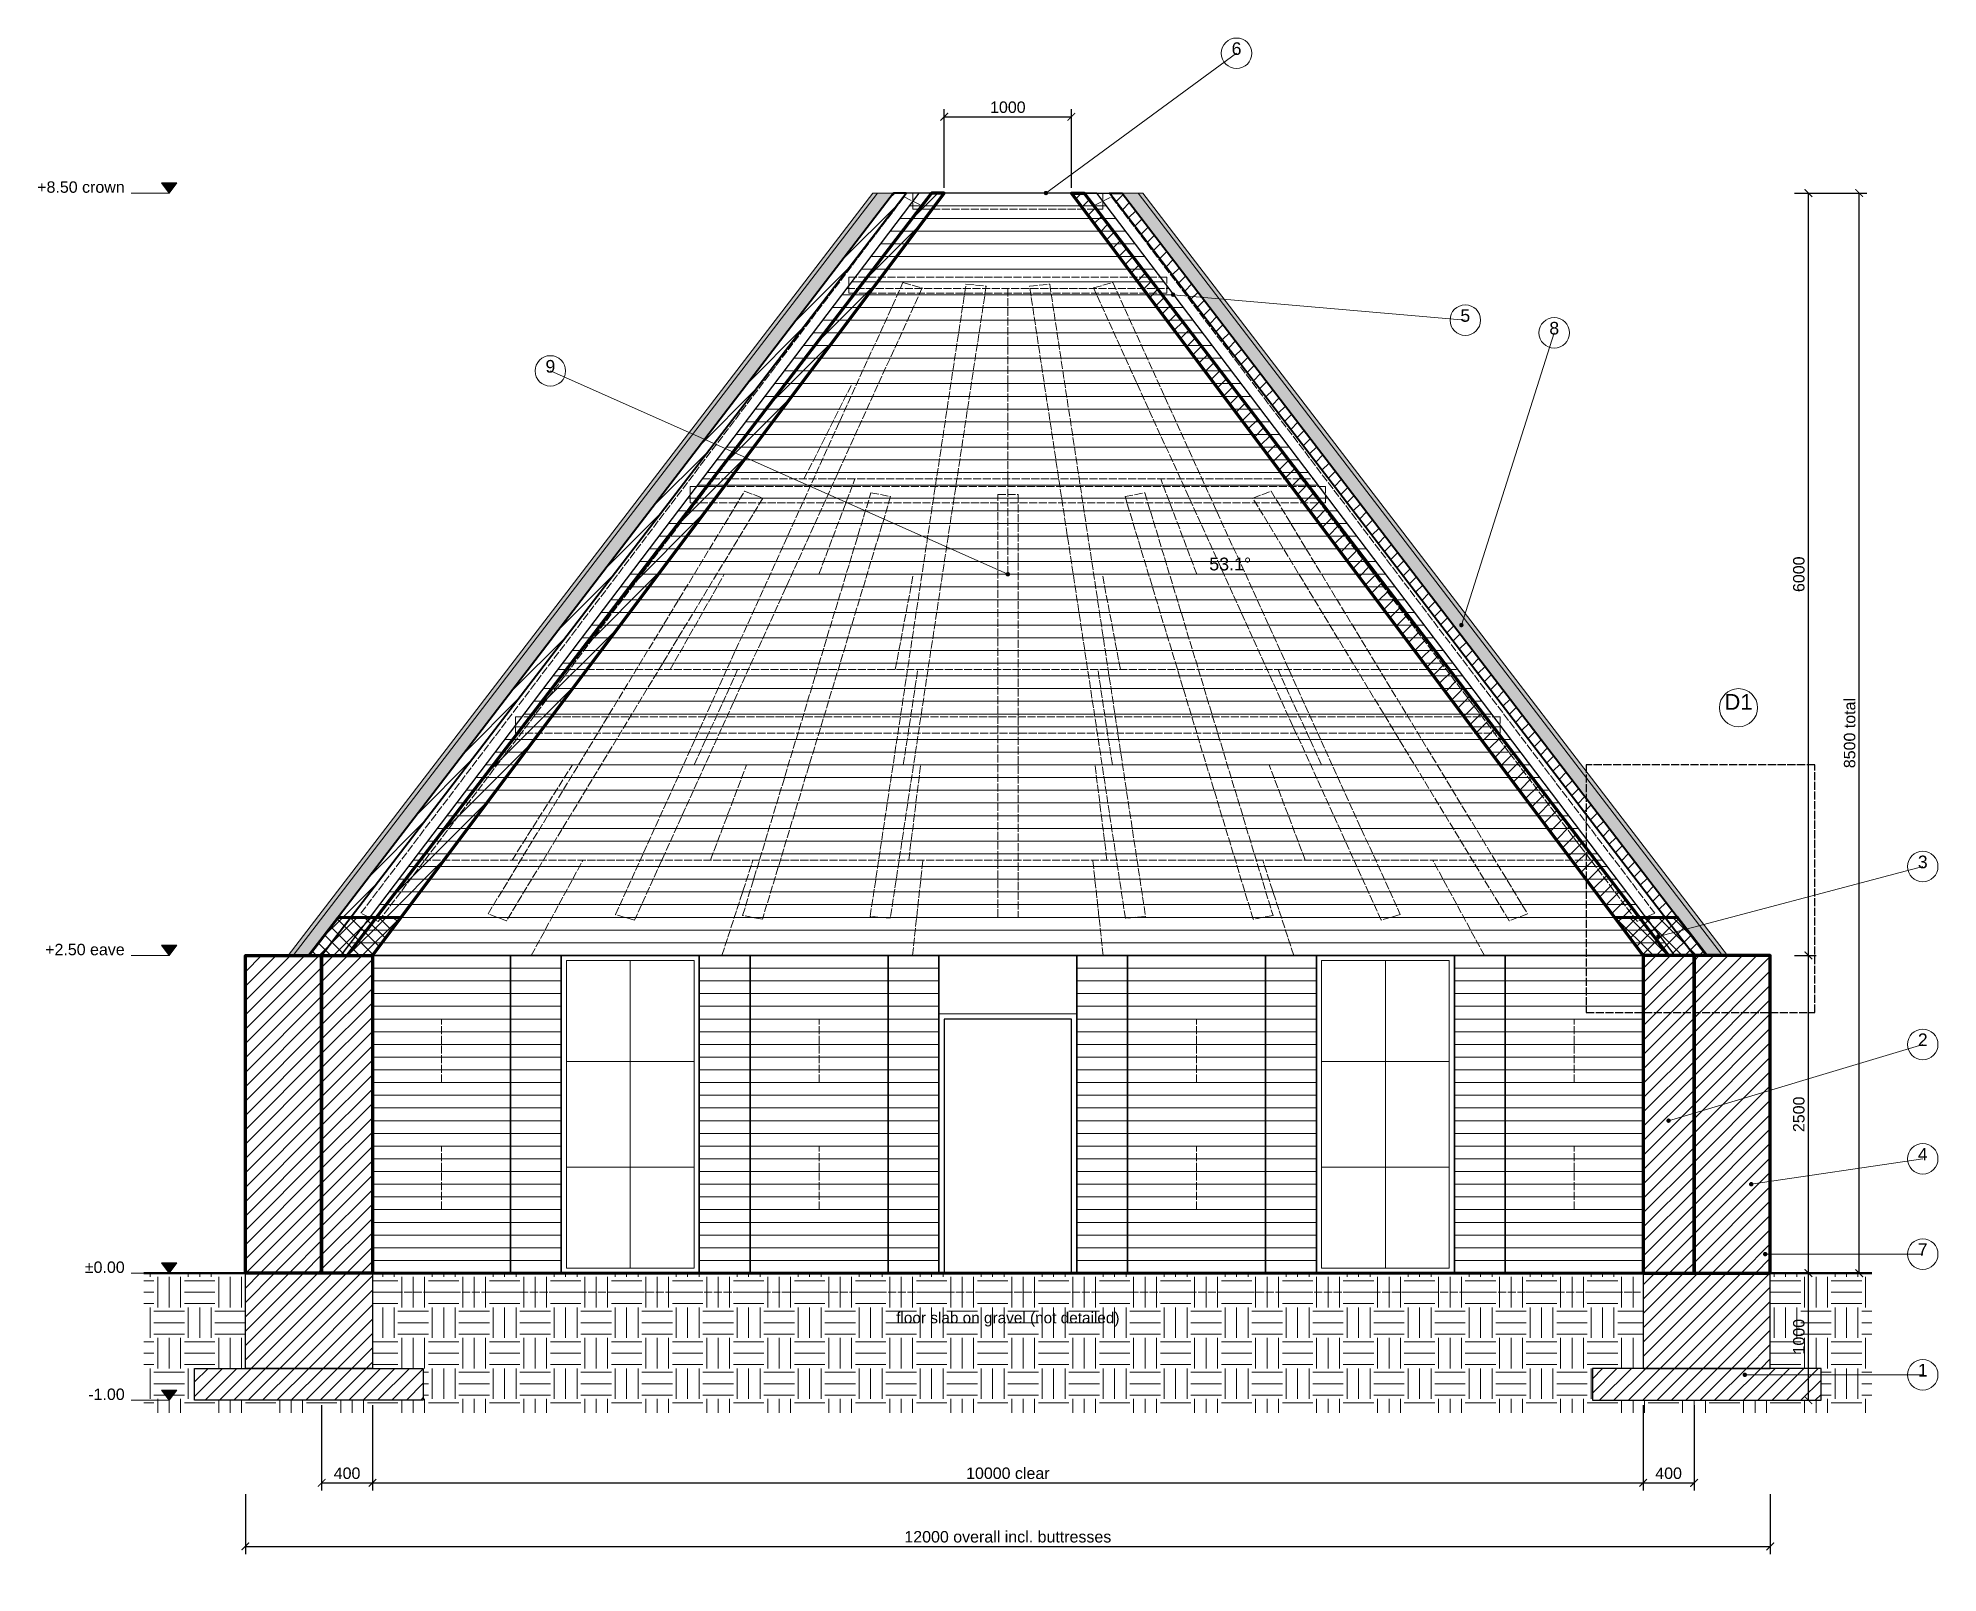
# Model space of a CAD drawing. Header units: millimetres. Extents: x -7632 to 7320, y -2360 to 9720.
import ezdxf
from ezdxf.enums import TextEntityAlignment as Align

# ---------------------------------------------------------------- set-up
doc = ezdxf.new("R2010")
doc.units = ezdxf.units.MM
doc.linetypes.add('DASHED', pattern=[1.524, 1.27, -0.254])
for name, color, linetype, lineweight in [('ANNOTATION', 4, 'CONTINUOUS', 18), ('BACKGROUND', 9, 'CONTINUOUS', 13), ('CLADDING', 7, 'Continuous', 9), ('DIMS', 3, 'CONTINUOUS', 18), ('HATCH-CAST', 7, 'CONTINUOUS', 9), ('HATCH-EARTH', 8, 'CONTINUOUS', 9), ('HATCH-INSULATION', 7, 'Continuous', 9), ('HATCH-PRINTED', 7, 'CONTINUOUS', 9), ('HIDDEN-AXIS', 8, 'DASHED', 18), ('LINES', 7, 'CONTINUOUS', 25), ('OUTLINE-CUT', 7, 'CONTINUOUS', 50), ('OUTLINE-FINE', 7, 'CONTINUOUS', 25), ('PRINT-LAYERS', 7, 'CONTINUOUS', 9), ('TEXT', 7, 'CONTINUOUS', 18)]:
    doc.layers.add(name, color=color, linetype=linetype, lineweight=lineweight)
doc.styles.get("Standard").update_dxf_attribs({"font": 'arial.ttf'})
doc.dimstyles.new('PYR-1-50', dxfattribs={"dimscale": 50, "dimtxt": 1.8, "dimasz": 1.2, "dimexe": 1.2, "dimexo": 0.8, "dimgap": 0.6, "dimtad": 1, "dimdec": 0, "dimtxsty": 'Standard', "dimblk": 'ARCHTICK', "dimcen": 2.5, "dimclrd": 3, "dimclre": 3, "dimclrt": 7, "dimazin": 3, "dimtfac": 1, "dimtmove": 0, "dimatfit": 3})

# ---------------------------------------------------------------- blocks, each defined once
blk = doc.blocks.new('_ARCHTICK')
at = {"color": 0, "linetype": 'BYBLOCK', "const_width": 0.15}
blk.add_lwpolyline([(-0.5, -0.5), (0.5, 0.5)], dxfattribs=at)

msp = doc.modelspace()

# ---------------------------------------------------------------- hatches: boundary and pattern name
at = {"layer": 'ANNOTATION', "ltscale": 50}
h = msp.add_hatch(color=7, dxfattribs=at)
h.dxf.hatch_style = 1
h.paths.add_polyline_path([(-6600, 8500), (-6540, 8580), (-6660, 8580)])
h = msp.add_hatch(color=7, dxfattribs=at)
h.dxf.hatch_style = 1
edge = h.paths.add_edge_path()
edge.add_arc((300, 8500), 17.5, 0, 360)
h = msp.add_hatch(color=7, dxfattribs=at)
h.dxf.hatch_style = 1
edge = h.paths.add_edge_path()
edge.add_arc((1300, 7700), 17.5, 0, 360)
h = msp.add_hatch(color=7, dxfattribs=at)
h.dxf.hatch_style = 1
edge = h.paths.add_edge_path()
edge.add_arc((0, 5500), 17.5, 0, 360)
h = msp.add_hatch(color=7, dxfattribs=at)
h.dxf.hatch_style = 1
edge = h.paths.add_edge_path()
edge.add_arc((3569.2, 5100), 17.5, 0, 360)
h = msp.add_hatch(color=7, dxfattribs=at)
h.dxf.hatch_style = 1
h.paths.add_polyline_path([(-6600, 2500), (-6540, 2580), (-6660, 2580)])
h = msp.add_hatch(color=7, dxfattribs=at)
h.dxf.hatch_style = 1
edge = h.paths.add_edge_path()
edge.add_arc((5120, 2650), 17.5, 0, 360)
h = msp.add_hatch(color=7, dxfattribs=at)
h.dxf.hatch_style = 1
edge = h.paths.add_edge_path()
edge.add_arc((5200, 1200), 17.5, 0, 360)
h = msp.add_hatch(color=7, dxfattribs=at)
h.dxf.hatch_style = 1
edge = h.paths.add_edge_path()
edge.add_arc((5850, 700), 17.5, 0, 360)
h = msp.add_hatch(color=7, dxfattribs=at)
h.dxf.hatch_style = 1
edge = h.paths.add_edge_path()
edge.add_arc((5960, 150), 17.5, 0, 360)
h = msp.add_hatch(color=7, dxfattribs=at)
h.dxf.hatch_style = 1
h.paths.add_polyline_path([(-6600, 0), (-6540, 80), (-6660, 80)])
h = msp.add_hatch(color=7, dxfattribs=at)
h.dxf.hatch_style = 1
edge = h.paths.add_edge_path()
edge.add_arc((5800, -800), 17.5, 0, 360)
h = msp.add_hatch(color=7, dxfattribs=at)
h.dxf.hatch_style = 1
h.paths.add_polyline_path([(-6600, -1000), (-6540, -920), (-6660, -920)])
at = {"layer": 'CLADDING', "ltscale": 50}
h = msp.add_hatch(color=7, dxfattribs=at)
h.dxf.hatch_style = 1
h.paths.add_polyline_path([(-5625, 2500), (-5662.5, 2500), (-1062.5, 8500), (-1025, 8500)])
h = msp.add_hatch(color=7, dxfattribs=at)
h.dxf.hatch_style = 1
h.paths.add_polyline_path([(5662.5, 2500), (5625, 2500), (1025, 8500), (1062.5, 8500)])
at = {"layer": 'HATCH-CAST', "ltscale": 50}
h = msp.add_hatch(dxfattribs=at)
h.set_pattern_fill('ANSI37', scale=25.197)
h.paths.add_polyline_path([(-4775, 2800), (-5000, 2500), (-5500, 2500), (-5270, 2800)])
h = msp.add_hatch(dxfattribs=at)
h.set_pattern_fill('ANSI37', scale=25.197)
h.paths.add_polyline_path([(5270, 2800), (5500, 2500), (5000, 2500), (4775, 2800)])
at = {"layer": 'HATCH-EARTH', "ltscale": 50}
h = msp.add_hatch(dxfattribs=at)
h.set_pattern_fill('EARTH', scale=37.795)
h.paths.add_polyline_path([(-6400, -1000), (-4600, -1000), (-4600, -750), (-5000, -750), (-5000, 0), (-3914.3, 0), (-3514.3, 0), (-2428.6, 0), (-2028.6, 0), (-942.9, 0), (-542.9, 0), (-500, 0), (500, 0), (542.9, 0), (942.9, 0), (2028.6, 0), (2428.6, 0), (3514.3, 0), (3914.3, 0), (5000, 0), (5000, -750), (4600, -750), (4600, -1000), (6400, -1000), (6400, -750), (6000, -750), (6000, 0), (6800, 0), (6800, -1100), (-6800, -1100), (-6800, 0), (-6000, 0), (-6000, -750), (-6400, -750)])
at = {"layer": 'HATCH-INSULATION', "ltscale": 50}
h = msp.add_hatch(dxfattribs=at)
h.set_pattern_fill('DOTS', scale=23.62205)
h.paths.add_polyline_path([(-5270, 2800), (-5500, 2500), (-5625, 2500), (-1025, 8500), (-900, 8500)])
h = msp.add_hatch(dxfattribs=at)
h.set_pattern_fill('DOTS', scale=23.62205)
h.paths.add_polyline_path([(5270, 2800), (900, 8500), (1025, 8500), (5625, 2500), (5500, 2500)])
at = {"layer": 'HATCH-PRINTED', "ltscale": 50}
h = msp.add_hatch(dxfattribs=at)
h.set_pattern_fill('ANSI31', scale=25.197)
h.paths.add_polyline_path([(-800, 8500), (-5170, 2800), (-5270, 2800), (-900, 8500)])
h = msp.add_hatch(dxfattribs=at)
h.set_pattern_fill('ANSI31', scale=25.197)
h.paths.add_polyline_path([(-4970, 2800), (-600, 8500), (-500, 8500), (-4775, 2800)])
h = msp.add_hatch(dxfattribs=at)
h.set_pattern_fill('ANSI31', scale=25.197)
h.paths.add_polyline_path([(4970, 2800), (4775, 2800), (500, 8500), (600, 8500)])
h = msp.add_hatch(dxfattribs=at)
h.set_pattern_fill('ANSI31', scale=25.197)
h.paths.add_polyline_path([(5170, 2800), (800, 8500), (900, 8500), (5270, 2800)])
h = msp.add_hatch(dxfattribs=at)
h.set_pattern_fill('ANSI31', scale=25.197)
h.paths.add_polyline_path([(-6000, 0), (-6000, 2500), (-5625, 2500), (-5500, 2500), (-5400, 2500), (-5400, 0)])
h = msp.add_hatch(dxfattribs=at)
h.set_pattern_fill('ANSI31', scale=25.197)
h.paths.add_polyline_path([(-5000, 0), (-5400, 0), (-5400, 2500), (-5200, 2500), (-5000, 2500)])
h = msp.add_hatch(dxfattribs=at)
h.set_pattern_fill('ANSI31', scale=25.197)
h.paths.add_polyline_path([(5000, 0), (5000, 2500), (5200, 2500), (5400, 2500), (5400, 0)])
h = msp.add_hatch(dxfattribs=at)
h.set_pattern_fill('ANSI31', scale=25.197)
h.paths.add_polyline_path([(6000, 0), (5400, 0), (5400, 2500), (5500, 2500), (5625, 2500), (6000, 2500)])
h = msp.add_hatch(dxfattribs=at)
h.set_pattern_fill('ANSI31', scale=25.197)
h.paths.add_polyline_path([(-6000, -750), (-6000, 0), (-5400, 0), (-5000, 0), (-5000, -750)])
h = msp.add_hatch(dxfattribs=at)
h.set_pattern_fill('ANSI31', scale=25.197)
h.paths.add_polyline_path([(6000, -750), (5000, -750), (5000, 0), (5400, 0), (6000, 0)])
h = msp.add_hatch(dxfattribs=at)
h.set_pattern_fill('ANSI31', scale=25.197)
h.paths.add_polyline_path([(-6000, -750), (-5000, -750), (-4600, -750), (-4600, -1000), (-6400, -1000), (-6400, -750)])
h = msp.add_hatch(dxfattribs=at)
h.set_pattern_fill('ANSI31', scale=25.197)
h.paths.add_polyline_path([(6000, -750), (6400, -750), (6400, -1000), (4600, -1000), (4600, -750), (5000, -750)])

# ---------------------------------------------------------------- linework, layer by layer
at = {"layer": 'ANNOTATION', "lineweight": 20, "ltscale": 50}
for points in [[(1800, 9600), (300, 8500)], [(-6600, 8500), (-6900, 8500)], [(3600, 7500), (1300, 7700)], [(4300, 7400), (3569.2, 5100)], [(-3600, 7100), (0, 5500)], [(7200, 3200), (5120, 2650)], [(-6600, 2500), (-6900, 2500)], [(7200, 1800), (5200, 1200)], [(7200, 900), (5850, 700)], [(7200, 150), (5960, 150)], [(-6600, 0), (-6900, 0)], [(7200, -800), (5800, -800)], [(-6600, -1000), (-6900, -1000)]]:
    msp.add_lwpolyline(points, dxfattribs=at)
at = {"layer": 'ANNOTATION', "lineweight": 9, "ltscale": 50}
for points in [[(-6600, 8500), (-6540, 8580), (-6660, 8580)], [(-6600, 2500), (-6540, 2580), (-6660, 2580)], [(-6600, 0), (-6540, 80), (-6660, 80)], [(-6600, -1000), (-6540, -920), (-6660, -920)]]:
    msp.add_lwpolyline(points, close=True, dxfattribs=at)
at = {"layer": 'ANNOTATION', "lineweight": 18, "ltscale": 50}
for centre, radius in [((1800, 9600), 120), ((3600, 7500), 120), ((4300, 7400), 120), ((-3600, 7100), 120), ((5750, 4450), 150), ((7200, 3200), 120), ((7200, 1800), 120), ((7200, 900), 120), ((7200, 150), 120), ((7200, -800), 120)]:
    msp.add_circle(centre, radius, dxfattribs=at)
at = {"layer": 'BACKGROUND', "lineweight": 20, "ltscale": 50}
for points in [[(-2971.4, 40), (-2971.4, 2460)], [(2971.4, 40), (2971.4, 2460)]]:
    msp.add_lwpolyline(points, dxfattribs=at)
at = {"layer": 'BACKGROUND', "lineweight": 15, "ltscale": 50}
for points in [[(-3474.3, 1666.7), (-2468.6, 1666.7)], [(2468.6, 1666.7), (3474.3, 1666.7)], [(-3474.3, 833.3), (-2468.6, 833.3)], [(2468.6, 833.3), (3474.3, 833.3)]]:
    msp.add_lwpolyline(points, dxfattribs=at)
at = {"layer": 'HIDDEN-AXIS', "linetype": 'DASHED', "lineweight": 20, "ltscale": 50}
for points in [[(-5091, 2833), (-817, 8469), (-680.1, 8403), (-4954, 2767), (-5091, 2833)], [(-748.5, 8372), (748.5, 8372), (748.5, 8500), (-748.5, 8500), (-748.5, 8372)], [(4954, 2767), (680.1, 8403), (817, 8469), (5091, 2833), (4954, 2767)], [(-3088.7, 2821.7), (-825.2, 7796.5), (-674.8, 7753), (-2938.3, 2778.3), (-3088.7, 2821.7)], [(-1250, 7710.7), (1250, 7710.7), (1250, 7838.7), (-1250, 7838.7), (-1250, 7710.7)], [(-1083.9, 2807.6), (-329.4, 7782.4), (-170.6, 7767.1), (-925.1, 2792.4), (-1083.9, 2807.6)], [(925.1, 2792.4), (170.6, 7767.1), (329.4, 7782.4), (1083.9, 2807.6), (925.1, 2792.4)], [(2938.3, 2778.3), (674.8, 7753), (825.2, 7796.5), (3088.7, 2821.7), (2938.3, 2778.3)], [(-4090, 2827.7), (-2072, 6154.1), (-1928, 6098.6), (-3946, 2772.3), (-4090, 2827.7)], [(-2500, 6062.4), (2500, 6062.4), (2500, 6190.4), (-2500, 6190.4), (-2500, 6062.4)], [(-2086.8, 2815), (-1077.8, 6141.3), (-922.2, 6111.4), (-1931.2, 2785), (-2086.8, 2815)], [(1931.2, 2785), (922.2, 6111.4), (1077.8, 6141.3), (2086.8, 2815), (1931.2, 2785)], [(3946, 2772.3), (1928, 6098.6), (2072, 6154.1), (4090, 2827.7), (3946, 2772.3)], [(-80, 2800), (-80, 6126.4), (80, 6126.4), (80, 2800), (-80, 2800)], [(-3875, 4249.2), (3875, 4249.2), (3875, 4377.2), (-3875, 4377.2), (-3875, 4249.2)], [(-5250, 2500), (5250, 2500), (5022.5, 2800), (-5022.5, 2800), (-5250, 2500)], [(-4980, -150), (4980, -150)]]:
    msp.add_lwpolyline(points, dxfattribs=at)
at = {"layer": 'HIDDEN-AXIS', "linetype": 'DASHED', "lineweight": 9, "ltscale": 50}
for points in [[(-1268.8, 7750), (1268.8, 7750)], [(0, 7000), (0, 7750)], [(-1837.5, 7000), (1837.5, 7000)], [(-1604.2, 6250), (-1225, 7000)], [(0, 6250), (0, 7000)], [(-2406.2, 6250), (2406.2, 6250)], [(-1487.5, 5500), (-1203.1, 6250)], [(0, 5500), (0, 6250)], [(1487.5, 5500), (1203.1, 6250)], [(-2975, 5500), (2975, 5500)], [(-2657.8, 4750), (-2231.2, 5500)], [(-885.9, 4750), (-743.8, 5500)], [(885.9, 4750), (743.8, 5500)], [(-3543.8, 4750), (3543.8, 4750)], [(-2467.5, 4000), (-2126.2, 4750)], [(-822.5, 4000), (-708.7, 4750)], [(822.5, 4000), (708.7, 4750)], [(2467.5, 4000), (2126.3, 4750)], [(-4112.5, 4000), (4112.5, 4000)], [(-3901, 3250), (-3427.1, 4000)], [(-2340.6, 3250), (-2056.2, 4000)], [(-780.2, 3250), (-685.4, 4000)], [(780.2, 3250), (685.4, 4000)], [(2340.6, 3250), (2056.2, 4000)], [(-4681.2, 3250), (4681.2, 3250)], [(-3750, 2500), (-3343.8, 3250)], [(-2250, 2500), (-2006.3, 3250)], [(-750, 2500), (-668.8, 3250)], [(750, 2500), (668.7, 3250)], [(2250, 2500), (2006.3, 3250)], [(3750, 2500), (3343.7, 3250)], [(-5000, 2000), (-3914.3, 2000)], [(-4457.1, 1500), (-4457.1, 2000)], [(-2028.6, 2000), (-942.9, 2000)], [(-1485.7, 1500), (-1485.7, 2000)], [(942.9, 2000), (2028.6, 2000)], [(1485.7, 1500), (1485.7, 2000)], [(3914.3, 2000), (5000, 2000)], [(4457.1, 1500), (4457.1, 2000)], [(-5000, 1500), (-3914.3, 1500)], [(-2028.6, 1500), (-942.9, 1500)], [(942.9, 1500), (2028.6, 1500)], [(3914.3, 1500), (5000, 1500)], [(-5000, 1000), (-3914.3, 1000)], [(-4457.1, 500), (-4457.1, 1000)], [(-2028.6, 1000), (-942.9, 1000)], [(-1485.7, 500), (-1485.7, 1000)], [(942.9, 1000), (2028.6, 1000)], [(1485.7, 500), (1485.7, 1000)], [(3914.3, 1000), (5000, 1000)], [(4457.1, 500), (4457.1, 1000)], [(-5000, 500), (-3914.3, 500)], [(-2028.6, 500), (-942.9, 500)], [(942.9, 500), (2028.6, 500)], [(3914.3, 500), (5000, 500)]]:
    msp.add_lwpolyline(points, dxfattribs=at)
at = {"layer": 'HIDDEN-AXIS', "linetype": 'DASHED', "lineweight": 25, "ltscale": 50}
msp.add_lwpolyline([(4550, 2050), (6350, 2050), (6350, 4000), (4550, 4000), (4550, 2050)], dxfattribs=at)
at = {"layer": 'LINES', "lineweight": 0, "ltscale": 50}
msp.add_lwpolyline([(5000, 2500), (500, 8500)], dxfattribs=at)
at = {"layer": 'LINES', "lineweight": 25, "ltscale": 50}
for points in [[(-5000, 2500), (-5500, 2500)], [(5000, 2500), (5500, 2500)]]:
    msp.add_lwpolyline(points, dxfattribs=at)
at = {"layer": 'LINES', "lineweight": 60, "ltscale": 50}
for points in [[(-5000, 0), (-5000, 2500)], [(5000, 0), (5000, 2500)], [(-5000, 0), (5000, 0)]]:
    msp.add_lwpolyline(points, dxfattribs=at)
at = {"layer": 'LINES', "lineweight": 50, "ltscale": 50}
msp.add_lwpolyline([(-6800, 0), (6800, 0)], dxfattribs=at)
at = {"layer": 'OUTLINE-CUT', "lineweight": 40, "ltscale": 50}
for points in [[(-5400, 2500), (-800, 8500), (-900, 8500), (-5500, 2500)], [(5400, 2500), (800, 8500), (900, 8500), (5500, 2500)]]:
    msp.add_lwpolyline(points, close=True, dxfattribs=at)
at = {"layer": 'OUTLINE-CUT', "lineweight": 70, "ltscale": 50}
for points in [[(-5000, 2500), (-500, 8500), (-600, 8500), (-5200, 2500)], [(5000, 2500), (500, 8500), (600, 8500), (5200, 2500)], [(-5400, 0), (-6000, 0), (-6000, 2500), (-5400, 2500)], [(-5000, 0), (-5400, 0), (-5400, 2500), (-5000, 2500)], [(5000, 0), (5400, 0), (5400, 2500), (5000, 2500)], [(5400, 0), (6000, 0), (6000, 2500), (5400, 2500)]]:
    msp.add_lwpolyline(points, close=True, dxfattribs=at)
at = {"layer": 'OUTLINE-CUT', "lineweight": 60, "ltscale": 50}
for points in [[(-5000, 2500), (-4775, 2800), (-5270, 2800), (-5500, 2500)], [(5000, 2500), (4775, 2800), (5270, 2800), (5500, 2500)]]:
    msp.add_lwpolyline(points, close=True, dxfattribs=at)
at = {"layer": 'OUTLINE-FINE', "lineweight": 20, "ltscale": 50}
for points in [[(-5625, 2500), (-1025, 8500), (-1062.5, 8500), (-5662.5, 2500)], [(5625, 2500), (1025, 8500), (1062.5, 8500), (5662.5, 2500)]]:
    msp.add_lwpolyline(points, close=True, dxfattribs=at)
at = {"layer": 'OUTLINE-FINE', "lineweight": 9, "ltscale": 50}
for points in [[(-5500, 2500), (-900, 8500), (-1025, 8500), (-5625, 2500)], [(5500, 2500), (900, 8500), (1025, 8500), (5625, 2500)]]:
    msp.add_lwpolyline(points, close=True, dxfattribs=at)
at = {"layer": 'OUTLINE-FINE', "lineweight": 25, "ltscale": 50}
for points in [[(-5200, 2500), (-600, 8500), (-800, 8500), (-5400, 2500)], [(5200, 2500), (600, 8500), (800, 8500), (5400, 2500)]]:
    msp.add_lwpolyline(points, close=True, dxfattribs=at)
at = {"layer": 'OUTLINE-FINE', "lineweight": 30, "ltscale": 50}
for points in [[(-5250, 2500), (5250, 2500), (700, 8500), (-700, 8500)], [(-5000, 0), (5000, 0), (5000, 2500), (-5000, 2500)], [(-500, 0), (500, 0), (500, 2000), (-500, 2000)], [(-5000, -750), (-6000, -750), (-6000, 0), (-5000, 0)], [(5000, -750), (6000, -750), (6000, 0), (5000, 0)], [(-4600, -1000), (-6400, -1000), (-6400, -750), (-4600, -750)], [(4600, -1000), (6400, -1000), (6400, -750), (4600, -750)]]:
    msp.add_lwpolyline(points, close=True, dxfattribs=at)
at = {"layer": 'OUTLINE-FINE', "lineweight": 35, "ltscale": 50}
for points in [[(-3914.3, 0), (-3514.3, 0), (-3514.3, 2500), (-3914.3, 2500)], [(-3514.3, 0), (-2428.6, 0), (-2428.6, 2500), (-3514.3, 2500)], [(-2428.6, 0), (-2028.6, 0), (-2028.6, 2500), (-2428.6, 2500)], [(-942.9, 0), (-542.9, 0), (-542.9, 2500), (-942.9, 2500)], [(542.9, 0), (942.9, 0), (942.9, 2500), (542.9, 2500)], [(2028.6, 0), (2428.6, 0), (2428.6, 2500), (2028.6, 2500)], [(2428.6, 0), (3514.3, 0), (3514.3, 2500), (2428.6, 2500)], [(3514.3, 0), (3914.3, 0), (3914.3, 2500), (3514.3, 2500)]]:
    msp.add_lwpolyline(points, close=True, dxfattribs=at)
at = {"layer": 'OUTLINE-FINE', "lineweight": 15, "ltscale": 50}
for points in [[(-3474.3, 40), (-2468.6, 40), (-2468.6, 2460), (-3474.3, 2460)], [(2468.6, 40), (3474.3, 40), (3474.3, 2460), (2468.6, 2460)], [(-540, 0), (540, 0), (540, 2040), (-540, 2040)]]:
    msp.add_lwpolyline(points, close=True, dxfattribs=at)
at = {"layer": 'PRINT-LAYERS', "lineweight": 5, "ltscale": 50}
for points in [[(-775.8, 8400), (775.8, 8400)], [(-851.7, 8300), (851.7, 8300)], [(-1003.3, 8100), (1003.3, 8100)], [(-927.5, 8200), (927.5, 8200)], [(-1079.2, 8000), (1079.2, 8000)], [(-1230.8, 7800), (1230.8, 7800)], [(-1155, 7900), (1155, 7900)], [(-1306.7, 7700), (1306.7, 7700)], [(-1458.3, 7500), (1458.3, 7500)], [(-1382.5, 7600), (1382.5, 7600)], [(-1534.2, 7400), (1534.2, 7400)], [(-1685.8, 7200), (1685.8, 7200)], [(-1610, 7300), (1610, 7300)], [(-1761.7, 7100), (1761.7, 7100)], [(-1913.3, 6900), (1913.3, 6900)], [(-1837.5, 7000), (1837.5, 7000)], [(-1989.2, 6800), (1989.2, 6800)], [(-2140.8, 6600), (2140.8, 6600)], [(-2065, 6700), (2065, 6700)], [(-2216.7, 6500), (2216.7, 6500)], [(-2368.3, 6300), (2368.3, 6300)], [(-2292.5, 6400), (2292.5, 6400)], [(-2444.2, 6200), (2444.2, 6200)], [(-2595.8, 6000), (2595.8, 6000)], [(-2520, 6100), (2520, 6100)], [(-2671.7, 5900), (2671.7, 5900)], [(-2823.3, 5700), (2823.3, 5700)], [(-2747.5, 5800), (2747.5, 5800)], [(-2899.2, 5600), (2899.2, 5600)], [(-3050.8, 5400), (3050.8, 5400)], [(-2975, 5500), (2975, 5500)], [(-3126.7, 5300), (3126.7, 5300)], [(-3278.3, 5100), (3278.3, 5100)], [(-3202.5, 5200), (3202.5, 5200)], [(-3354.2, 5000), (3354.2, 5000)], [(-3505.8, 4800), (3505.8, 4800)], [(-3430, 4900), (3430, 4900)], [(-3581.7, 4700), (3581.7, 4700)], [(-3733.3, 4500), (3733.3, 4500)], [(-3657.5, 4600), (3657.5, 4600)], [(-3809.2, 4400), (3809.2, 4400)], [(-3960.8, 4200), (3960.8, 4200)], [(-3885, 4300), (3885, 4300)], [(-4036.7, 4100), (4036.7, 4100)], [(-4188.3, 3900), (4188.3, 3900)], [(-4112.5, 4000), (4112.5, 4000)], [(-4264.2, 3800), (4264.2, 3800)], [(-4415.8, 3600), (4415.8, 3600)], [(-4340, 3700), (4340, 3700)], [(-4491.7, 3500), (4491.7, 3500)], [(-4643.3, 3300), (4643.3, 3300)], [(-4567.5, 3400), (4567.5, 3400)], [(-4719.2, 3200), (4719.2, 3200)], [(-4870.8, 3000), (4870.8, 3000)], [(-4795, 3100), (4795, 3100)], [(-4946.7, 2900), (4946.7, 2900)], [(-5098.3, 2700), (5098.3, 2700)], [(-5022.5, 2800), (5022.5, 2800)], [(-5174.2, 2600), (5174.2, 2600)], [(-5000, 2400), (-3914.3, 2400)], [(-3914.3, 2400), (-3514.3, 2400)], [(-2428.6, 2400), (-2028.6, 2400)], [(-2028.6, 2400), (-942.9, 2400)], [(-942.9, 2400), (-542.9, 2400)], [(542.9, 2400), (942.9, 2400)], [(942.9, 2400), (2028.6, 2400)], [(2028.6, 2400), (2428.6, 2400)], [(3514.3, 2400), (3914.3, 2400)], [(3914.3, 2400), (5000, 2400)], [(-5000, 2300), (-3914.3, 2300)], [(-3914.3, 2300), (-3514.3, 2300)], [(-2428.6, 2300), (-2028.6, 2300)], [(-2028.6, 2300), (-942.9, 2300)], [(-942.9, 2300), (-542.9, 2300)], [(542.9, 2300), (942.9, 2300)], [(942.9, 2300), (2028.6, 2300)], [(2028.6, 2300), (2428.6, 2300)], [(3514.3, 2300), (3914.3, 2300)], [(3914.3, 2300), (5000, 2300)], [(-5000, 2200), (-3914.3, 2200)], [(-5000, 2100), (-3914.3, 2100)], [(-3914.3, 2200), (-3514.3, 2200)], [(-3914.3, 2100), (-3514.3, 2100)], [(-2428.6, 2200), (-2028.6, 2200)], [(-2428.6, 2100), (-2028.6, 2100)], [(-2028.6, 2200), (-942.9, 2200)], [(-2028.6, 2100), (-942.9, 2100)], [(-942.9, 2200), (-542.9, 2200)], [(-942.9, 2100), (-542.9, 2100)], [(542.9, 2200), (942.9, 2200)], [(542.9, 2100), (942.9, 2100)], [(942.9, 2200), (2028.6, 2200)], [(942.9, 2100), (2028.6, 2100)], [(2028.6, 2200), (2428.6, 2200)], [(2028.6, 2100), (2428.6, 2100)], [(3514.3, 2200), (3914.3, 2200)], [(3514.3, 2100), (3914.3, 2100)], [(3914.3, 2200), (5000, 2200)], [(3914.3, 2100), (5000, 2100)], [(-5000, 2000), (-3914.3, 2000)], [(-3914.3, 2000), (-3514.3, 2000)], [(-2428.6, 2000), (-2028.6, 2000)], [(-2028.6, 2000), (-942.9, 2000)], [(-942.9, 2000), (-542.9, 2000)], [(542.9, 2000), (942.9, 2000)], [(942.9, 2000), (2028.6, 2000)], [(2028.6, 2000), (2428.6, 2000)], [(3514.3, 2000), (3914.3, 2000)], [(3914.3, 2000), (5000, 2000)], [(-5000, 1900), (-3914.3, 1900)], [(-5000, 1800), (-3914.3, 1800)], [(-3914.3, 1900), (-3514.3, 1900)], [(-3914.3, 1800), (-3514.3, 1800)], [(-2428.6, 1900), (-2028.6, 1900)], [(-2428.6, 1800), (-2028.6, 1800)], [(-2028.6, 1900), (-942.9, 1900)], [(-2028.6, 1800), (-942.9, 1800)], [(-942.9, 1900), (-542.9, 1900)], [(-942.9, 1800), (-542.9, 1800)], [(542.9, 1900), (942.9, 1900)], [(542.9, 1800), (942.9, 1800)], [(942.9, 1900), (2028.6, 1900)], [(942.9, 1800), (2028.6, 1800)], [(2028.6, 1900), (2428.6, 1900)], [(2028.6, 1800), (2428.6, 1800)], [(3514.3, 1900), (3914.3, 1900)], [(3514.3, 1800), (3914.3, 1800)], [(3914.3, 1900), (5000, 1900)], [(3914.3, 1800), (5000, 1800)], [(-5000, 1700), (-3914.3, 1700)], [(-3914.3, 1700), (-3514.3, 1700)], [(-2428.6, 1700), (-2028.6, 1700)], [(-2028.6, 1700), (-942.9, 1700)], [(-942.9, 1700), (-542.9, 1700)], [(542.9, 1700), (942.9, 1700)], [(942.9, 1700), (2028.6, 1700)], [(2028.6, 1700), (2428.6, 1700)], [(3514.3, 1700), (3914.3, 1700)], [(3914.3, 1700), (5000, 1700)], [(-5000, 1600), (-3914.3, 1600)], [(-5000, 1500), (-3914.3, 1500)], [(-3914.3, 1600), (-3514.3, 1600)], [(-3914.3, 1500), (-3514.3, 1500)], [(-2428.6, 1600), (-2028.6, 1600)], [(-2428.6, 1500), (-2028.6, 1500)], [(-2028.6, 1600), (-942.9, 1600)], [(-2028.6, 1500), (-942.9, 1500)], [(-942.9, 1600), (-542.9, 1600)], [(-942.9, 1500), (-542.9, 1500)], [(542.9, 1600), (942.9, 1600)], [(542.9, 1500), (942.9, 1500)], [(942.9, 1600), (2028.6, 1600)], [(942.9, 1500), (2028.6, 1500)], [(2028.6, 1600), (2428.6, 1600)], [(2028.6, 1500), (2428.6, 1500)], [(3514.3, 1600), (3914.3, 1600)], [(3514.3, 1500), (3914.3, 1500)], [(3914.3, 1600), (5000, 1600)], [(3914.3, 1500), (5000, 1500)], [(-5000, 1400), (-3914.3, 1400)], [(-3914.3, 1400), (-3514.3, 1400)], [(-2428.6, 1400), (-2028.6, 1400)], [(-2028.6, 1400), (-942.9, 1400)], [(-942.9, 1400), (-542.9, 1400)], [(542.9, 1400), (942.9, 1400)], [(942.9, 1400), (2028.6, 1400)], [(2028.6, 1400), (2428.6, 1400)], [(3514.3, 1400), (3914.3, 1400)], [(3914.3, 1400), (5000, 1400)], [(-5000, 1300), (-3914.3, 1300)], [(-5000, 1200), (-3914.3, 1200)], [(-3914.3, 1300), (-3514.3, 1300)], [(-3914.3, 1200), (-3514.3, 1200)], [(-2428.6, 1300), (-2028.6, 1300)], [(-2428.6, 1200), (-2028.6, 1200)], [(-2028.6, 1300), (-942.9, 1300)], [(-2028.6, 1200), (-942.9, 1200)], [(-942.9, 1300), (-542.9, 1300)], [(-942.9, 1200), (-542.9, 1200)], [(542.9, 1300), (942.9, 1300)], [(542.9, 1200), (942.9, 1200)], [(942.9, 1300), (2028.6, 1300)], [(942.9, 1200), (2028.6, 1200)], [(2028.6, 1300), (2428.6, 1300)], [(2028.6, 1200), (2428.6, 1200)], [(3514.3, 1300), (3914.3, 1300)], [(3514.3, 1200), (3914.3, 1200)], [(3914.3, 1300), (5000, 1300)], [(3914.3, 1200), (5000, 1200)], [(-5000, 1100), (-3914.3, 1100)], [(-3914.3, 1100), (-3514.3, 1100)], [(-2428.6, 1100), (-2028.6, 1100)], [(-2028.6, 1100), (-942.9, 1100)], [(-942.9, 1100), (-542.9, 1100)], [(542.9, 1100), (942.9, 1100)], [(942.9, 1100), (2028.6, 1100)], [(2028.6, 1100), (2428.6, 1100)], [(3514.3, 1100), (3914.3, 1100)], [(3914.3, 1100), (5000, 1100)], [(-5000, 1000), (-3914.3, 1000)], [(-5000, 900), (-3914.3, 900)], [(-3914.3, 1000), (-3514.3, 1000)], [(-3914.3, 900), (-3514.3, 900)], [(-2428.6, 1000), (-2028.6, 1000)], [(-2428.6, 900), (-2028.6, 900)], [(-2028.6, 1000), (-942.9, 1000)], [(-2028.6, 900), (-942.9, 900)], [(-942.9, 1000), (-542.9, 1000)], [(-942.9, 900), (-542.9, 900)], [(542.9, 1000), (942.9, 1000)], [(542.9, 900), (942.9, 900)], [(942.9, 1000), (2028.6, 1000)], [(942.9, 900), (2028.6, 900)], [(2028.6, 1000), (2428.6, 1000)], [(2028.6, 900), (2428.6, 900)], [(3514.3, 1000), (3914.3, 1000)], [(3514.3, 900), (3914.3, 900)], [(3914.3, 1000), (5000, 1000)], [(3914.3, 900), (5000, 900)], [(-5000, 800), (-3914.3, 800)], [(-3914.3, 800), (-3514.3, 800)], [(-2428.6, 800), (-2028.6, 800)], [(-2028.6, 800), (-942.9, 800)], [(-942.9, 800), (-542.9, 800)], [(542.9, 800), (942.9, 800)], [(942.9, 800), (2028.6, 800)], [(2028.6, 800), (2428.6, 800)], [(3514.3, 800), (3914.3, 800)], [(3914.3, 800), (5000, 800)], [(-5000, 700), (-3914.3, 700)], [(-5000, 600), (-3914.3, 600)], [(-3914.3, 700), (-3514.3, 700)], [(-3914.3, 600), (-3514.3, 600)], [(-2428.6, 700), (-2028.6, 700)], [(-2428.6, 600), (-2028.6, 600)], [(-2028.6, 700), (-942.9, 700)], [(-2028.6, 600), (-942.9, 600)], [(-942.9, 700), (-542.9, 700)], [(-942.9, 600), (-542.9, 600)], [(542.9, 700), (942.9, 700)], [(542.9, 600), (942.9, 600)], [(942.9, 700), (2028.6, 700)], [(942.9, 600), (2028.6, 600)], [(2028.6, 700), (2428.6, 700)], [(2028.6, 600), (2428.6, 600)], [(3514.3, 700), (3914.3, 700)], [(3514.3, 600), (3914.3, 600)], [(3914.3, 700), (5000, 700)], [(3914.3, 600), (5000, 600)], [(-5000, 500), (-3914.3, 500)], [(-3914.3, 500), (-3514.3, 500)], [(-2428.6, 500), (-2028.6, 500)], [(-2028.6, 500), (-942.9, 500)], [(-942.9, 500), (-542.9, 500)], [(542.9, 500), (942.9, 500)], [(942.9, 500), (2028.6, 500)], [(2028.6, 500), (2428.6, 500)], [(3514.3, 500), (3914.3, 500)], [(3914.3, 500), (5000, 500)], [(-5000, 400), (-3914.3, 400)], [(-5000, 300), (-3914.3, 300)], [(-3914.3, 400), (-3514.3, 400)], [(-3914.3, 300), (-3514.3, 300)], [(-2428.6, 400), (-2028.6, 400)], [(-2428.6, 300), (-2028.6, 300)], [(-2028.6, 400), (-942.9, 400)], [(-2028.6, 300), (-942.9, 300)], [(-942.9, 400), (-542.9, 400)], [(-942.9, 300), (-542.9, 300)], [(542.9, 400), (942.9, 400)], [(542.9, 300), (942.9, 300)], [(942.9, 400), (2028.6, 400)], [(942.9, 300), (2028.6, 300)], [(2028.6, 400), (2428.6, 400)], [(2028.6, 300), (2428.6, 300)], [(3514.3, 400), (3914.3, 400)], [(3514.3, 300), (3914.3, 300)], [(3914.3, 400), (5000, 400)], [(3914.3, 300), (5000, 300)], [(-5000, 200), (-3914.3, 200)], [(-3914.3, 200), (-3514.3, 200)], [(-2428.6, 200), (-2028.6, 200)], [(-2028.6, 200), (-942.9, 200)], [(-942.9, 200), (-542.9, 200)], [(542.9, 200), (942.9, 200)], [(942.9, 200), (2028.6, 200)], [(2028.6, 200), (2428.6, 200)], [(3514.3, 200), (3914.3, 200)], [(3914.3, 200), (5000, 200)], [(-5000, 100), (-3914.3, 100)], [(-3914.3, 100), (-3514.3, 100)], [(-2428.6, 100), (-2028.6, 100)], [(-2028.6, 100), (-942.9, 100)], [(-942.9, 100), (-542.9, 100)], [(542.9, 100), (942.9, 100)], [(942.9, 100), (2028.6, 100)], [(2028.6, 100), (2428.6, 100)], [(3514.3, 100), (3914.3, 100)], [(3914.3, 100), (5000, 100)]]:
    msp.add_lwpolyline(points, dxfattribs=at)

# ---------------------------------------------------------------- texts
at = {"layer": 'ANNOTATION', "ltscale": 50}
for s, height, p in [('6', 99.4, (1800, 9556.8)), ('5', 99.4, (3600, 7456.8)), ('8', 99.4, (4300, 7356.8)), ('9', 99.4, (-3600, 7056.8)), ('D1', 124.2, (5750, 4396)), ('3', 99.4, (7200, 3156.8)), ('2', 99.4, (7200, 1756.8)), ('4', 99.4, (7200, 856.8)), ('7', 99.4, (7200, 106.8)), ('1', 99.4, (7200, -843.2))]:
    msp.add_text(s, height=height, dxfattribs=at).set_placement(p, align=Align.BOTTOM_CENTER)
for s, p in [('+8.50 crown', (-6950, 8475)), ('+2.50 eave', (-6950, 2475)), ('±0.00', (-6950, -25)), ('-1.00', (-6950, -1025))]:
    msp.add_text(s, height=90, dxfattribs=at).set_placement(p, align=Align.BOTTOM_RIGHT)
at = {"layer": 'TEXT', "ltscale": 50}
for s, height, p in [('53.1°', 100.8, (1750, 5500)), ('floor slab on gravel (not detailed)', 86.4, (0, -420))]:
    msp.add_text(s, height=height, dxfattribs=at).set_placement(p, align=Align.BOTTOM_CENTER)

# ---------------------------------------------------------------- dimensions: what is measured, and where the dimension line sits
at = {"layer": 'DIMS'}
for base, p1, p2 in [((-500, 9100), (-500, 8500), (500, 8500)), ((-5400, -1650), (-5400, -1000), (-5000, -1000)), ((5000, -1650), (5000, -1000), (5400, -1000))]:
    msp.add_linear_dim(base=base, p1=p1, p2=p2, dimstyle='PYR-1-50', dxfattribs=at).render()
for base, p1, p2 in [((6300, 2500), (6150, 2500), (6150, 8500)), ((6300, 0), (6150, 0), (6150, 2500)), ((6300, -1000), (6150, -1000), (6150, 0))]:
    msp.add_linear_dim(base=base, p1=p1, p2=p2, angle=90, dimstyle='PYR-1-50', dxfattribs=at).render()
msp.add_linear_dim(base=(6700, 0), p1=(6150, 0), p2=(6150, 8500), angle=90, text='<> total', dimstyle='PYR-1-50', dxfattribs=at).render()
for base, p1, p2, text in [((-5000, -1650), (-5000, -1000), (5000, -1000), '<> clear'), ((-6000, -2150), (-6000, -1700), (6000, -1700), '<> overall incl. buttresses')]:
    msp.add_linear_dim(base=base, p1=p1, p2=p2, text=text, dimstyle='PYR-1-50', dxfattribs=at).render()

doc.saveas('drawing.dxf')
